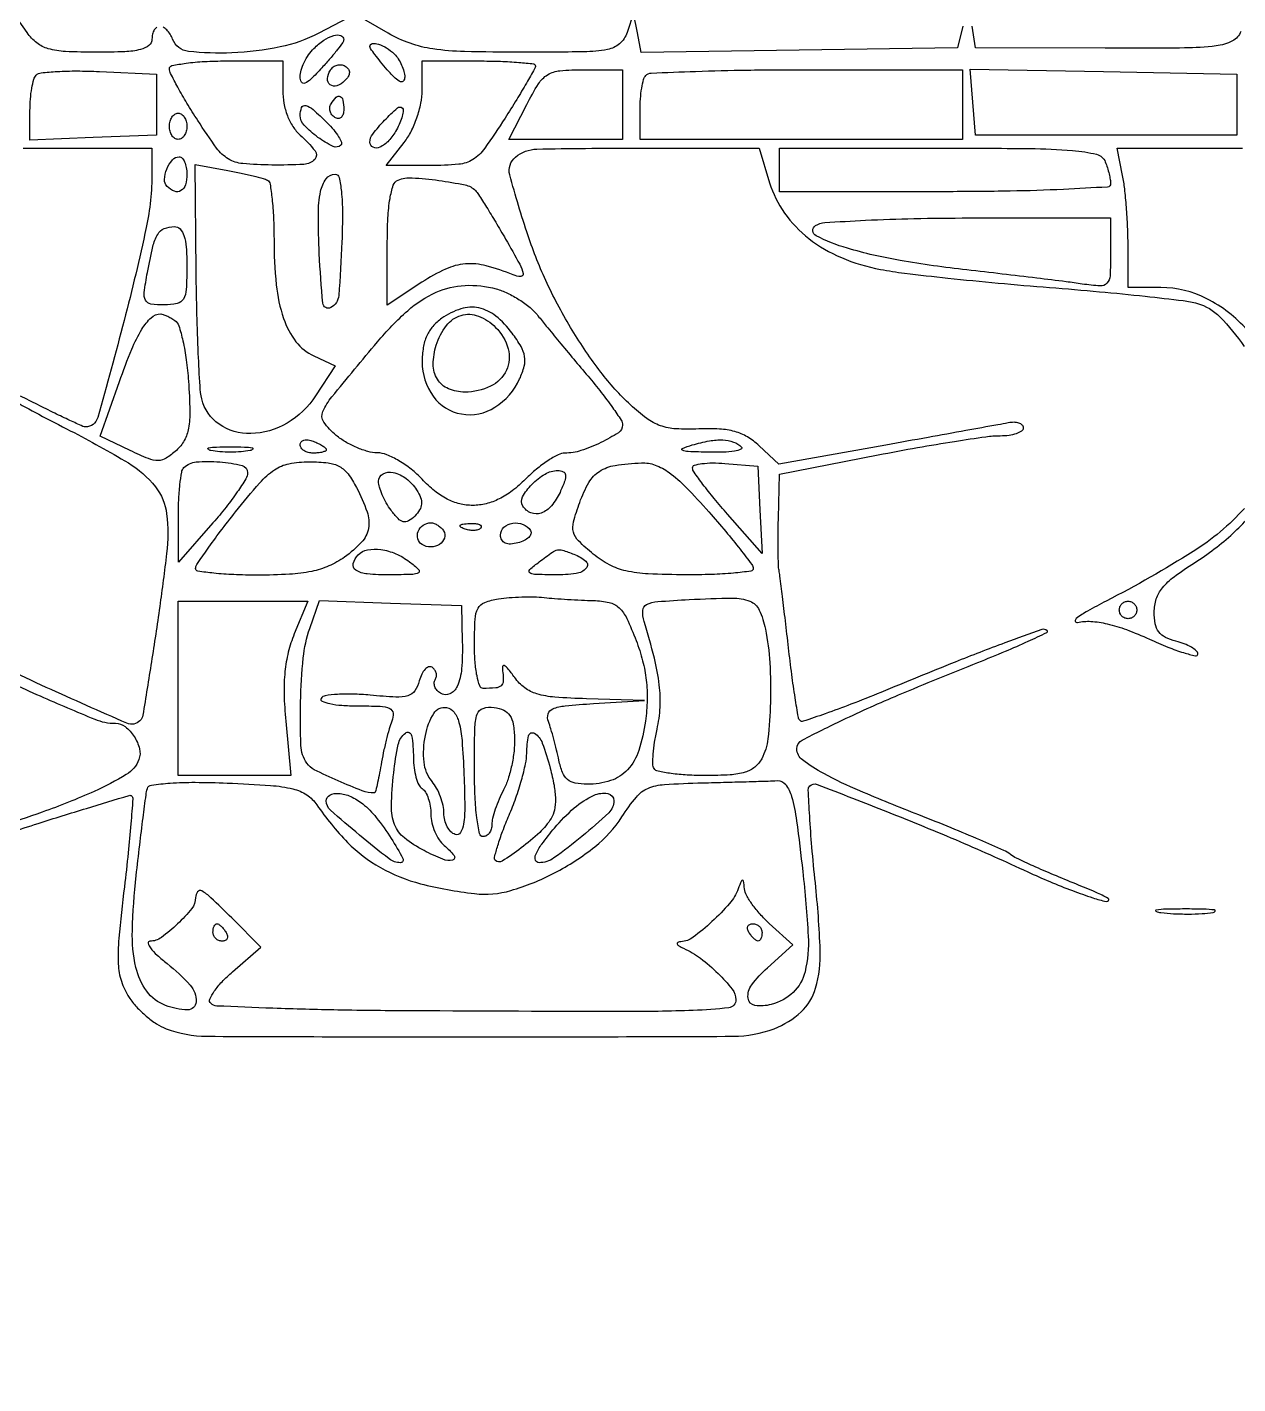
# Model space of a CAD drawing. Extents: x 24 to 1546, y 0 to 2379.
# Drawn here: x 377.7 to 516.6, y 1250.2 to 1405.9 of the extents above; entities that cross this region are included whole.
import ezdxf

# ---------------------------------------------------------------- set-up
doc = ezdxf.new("R2010")
doc.units = 0
doc.header["$MEASUREMENT"] = 0
doc.layers.get('0').update_dxf_attribs({"linetype": 'CONTINUOUS'})

msp = doc.modelspace()

# ---------------------------------------------------------------- linework, layer by layer
for points in [[(339.46395, 1554.999339, -0.000003), (282.698834, 1555.153426, -0.227171)], [(514.769083, 1516.135333, 0.000015), (559.321584, 1516.282001, 0.198049)], [(559.738404, 1516.700818, 0.000016), (515.705282, 1516.855093, 0.000528)], [(245.036602, 1495.453169, 0.000005), (244.992793, 1481.241243, 0.002008)], [(520.531017, 1441.026718, -0.000842), (505.170959, 1440.761508, -0.003207), (484.11165, 1440.568482, -0.000784), (449.410238, 1440.527381, 0.000756), (421.943336, 1440.496354, 0.001252), (398.760932, 1440.377073, 0.000074), (377.907476, 1440.214469, 0.257814), (377.485937, 1439.977245, 0.58375), (377.616848, 1439.739424, 0.000085), (397.263348, 1439.529964, 0.001336), (419.19302, 1439.358485, 0.000795), (445.314506, 1439.265567, -0.000074), (500.206797, 1439.149419, -0.003308), (511.641631, 1439.047881, -0.009106), (517.215684, 1438.859928, -0.570059)], [(302.225653, 1186.047247, -0.000033), (424.8983, 1186.005815, -0.00004), (547.358432, 1185.946715, -0.198766)], [(562.25368, 1296, 0.000011), (562.194109, 1271.777433, 0.000011), (562.135194, 1247.372216, 0.000011), (562.084427, 1225.948068, 0.000042)], [(392.552359, 1405.884842, 0.095748), (392.262322, 1405.559375, 0.076852), (392.066322, 1405.073715, 0.057609), (392, 1404.5, -0.229643), (391.646944, 1403.771831, -0.10966), (390.686995, 1403.308796, -0.048096), (388.87596, 1403.063054, -0.009688), (385.621972, 1403, -0.011433), (382.060251, 1403.08145, -0.057603), (380.098179, 1403.399714, -0.098349), (378.788588, 1404.068163, -0.073554), (377.674424, 1405.25), (376.104904, 1407.5)], [(485.053081, 1406), (484.411481, 1403.5), (466.278211, 1403.227722), (448.144941, 1402.955443), (447.69942, 1405.227722), (447.253899, 1407.5), (446.510318, 1405.25, -0.136409), (445.660195, 1403.981213, -0.132426), (444.267783, 1403.315446, -0.042333), (441.555573, 1403.048601, -0.003364), (434.331487, 1403, -0.006004), (427.86266, 1403.077676, -0.029593), (424.229252, 1403.380612, -0.049685), (421.620566, 1404.023537, -0.045356), (419.104289, 1405.182368), (415.312341, 1407.364736), (411.125377, 1405.182368, -0.068989), (406.711287, 1403.607386, -0.041094), (401.164386, 1402.922642, -0.038154), (396.171999, 1403.100393, -0.280133), (394.361626, 1404.5, 0.048303), (394.075237, 1405.073796, 0.053891), (393.692784, 1405.559375, 0.061199), (393.276919, 1405.891374, 0.13875)], [(516.948622, 1405.390148, -0.189605), (515.970459, 1404.29509, -0.086214), (514.102416, 1403.727542, -0.028751), (510.466623, 1403.489168, -0.002603), (501.361346, 1403.463887), (486.5, 1403.5), (486.097341, 1406)], [(372.429527, 1312.396226, -0.00218), (378.944056, 1314.51124, -0.003571), (384.482518, 1316.239214, -0.000575), (389.380476, 1317.722909, -0.276323), (389.687608, 1317.645725, -0.218732), (389.800684, 1317.340432, -0.001469), (389.572605, 1314.455753, -0.005374), (389.263936, 1311.131437, -0.003365), (388.834735, 1307.247619, 0.005151), (388.201906, 1301.327491, 0.034764), (388.123232, 1298.38007, 0.06911), (388.486008, 1296.395641, 0.065399), (389.378952, 1294.544398, 0.042186), (390.223464, 1293.466, 0.029882), (391.335825, 1292.403732, 0.030322), (392.529838, 1291.511024, 0.054567), (393.617399, 1290.955365, 0.089924), (398.296572, 1290.084767, 0.001147), (428.5, 1290.015478, 0.001147), (458.703428, 1290.084767, 0.089924), (463.382601, 1290.955365, 0.096131), (466.477334, 1292.874094, 0.137873), (468.154899, 1295.609594, 0.078914), (468.67506, 1299.975173, 0.016546), (468.119733, 1307.674936, -0.004652), (467.724008, 1311.793814, -0.007297), (467.468506, 1315.342014, -0.002701), (467.310957, 1318.375457, -0.211023), (467.480845, 1318.814179, -0.296991), (468.317983, 1318.990868, -0.001595), (476.404281, 1315.830594, -0.006951), (484.697863, 1312.424804, -0.008032), (492.5, 1308.944126, 0.009732), (495.017194, 1307.831406, 0.009247), (497.61875, 1306.797547, 0.009234), (499.951961, 1305.968788, 0.032001), (501.5, 1305.558878, 0.304919), (501.76779, 1305.67117, 0.432265), (501.712674, 1305.902189, 0.028079), (500.333638, 1306.593064, 0.007052), (498.011229, 1307.559093, -0.004859), (495.452315, 1308.610361, -0.006326), (493.131486, 1309.625074, -0.004819), (491.211039, 1310.516232, -0.056431), (490.511229, 1310.951909, 0.062855), (489.756166, 1311.408677, 0.002912), (487.006424, 1312.612553, 0.004791), (483.712932, 1313.994425, 0.003417), (480, 1315.481095, -0.006333), (473.207969, 1318.246716, -0.024279), (469.094224, 1320.223235, -0.036223), (466.637091, 1321.794234, -0.236656), (466, 1323.064877, -0.280252), (466.611697, 1324.070497, -0.008169), (471.259103, 1326.381682, -0.011992), (477.674797, 1329.255758, -0.004522), (486.778616, 1332.978169, 0.004697), (489.929059, 1334.267624, 0.008084), (492.524508, 1335.408214, 0.002844), (494.677627, 1336.411116, 0.518896), (494.71381, 1336.619523, 0.289585), (494.093174, 1336.759384, 0.003203), (489.857062, 1335.220248, 0.006867), (484.154521, 1333.017316, 0.002127), (475.635385, 1329.548951, -0.005269), (472.207277, 1328.178328, -0.008467), (469.253327, 1327.090405, -0.003072), (466.721357, 1326.223704, -0.284594), (466.357413, 1326.309253, -0.155778), (466.168276, 1326.675833, -0.002663), (465.799501, 1328.933267, -0.006509), (465.415521, 1331.589055, -0.004252), (465.038595, 1334.661605, 0.000885), (464.678261, 1337.772074, 0.001242), (464.344772, 1340.547495, 0.000729), (464.054352, 1342.886613, 0.01685), (463.948146, 1343.5503, -0.04158), (463.88098, 1344.162555, -0.003762), (463.852284, 1345.70271, -0.004862), (463.849743, 1347.542957, -0.003782), (463.881579, 1349.544033), (464, 1354.588065), (475.319032, 1356.794033, -0.004073), (479.849435, 1357.638717, -0.004975), (484.100633, 1358.351997, -0.004193), (487.682654, 1358.885667, -0.034892), (489.319032, 1359, 0.032087), (490.346042, 1359.065975, 0.049468), (491.212466, 1359.266249, 0.063676), (491.811948, 1359.5582, 0.252792), (492, 1359.90638, 0.207374), (491.862131, 1360.224502, 0.110597), (491.485937, 1360.446235, 0.077909), (490.920049, 1360.535698, 0.048523), (490.25, 1360.471392, -0.003161), (489.065049, 1360.248013, -0.00018), (485.404238, 1359.583196, -0.000275), (481.045921, 1358.795806, -0.000202), (476.211236, 1357.927115), (463.922472, 1355.724206), (461.660579, 1357.849144, 0.053669), (460.317617, 1358.863627, 0.067412), (458.885507, 1359.477736, 0.055107), (457.12347, 1359.762767, 0.023446), (454.729688, 1359.770877, -0.025126), (452.12125, 1359.788477, -0.07069), (450.336477, 1360.146803, -0.074127), (448.77042, 1360.976622, -0.02965), (446.90097, 1362.533836, -0.041034), (443.502346, 1366.293822, -0.027198), (440.222512, 1371.102828, -0.026281), (437.345744, 1376.475187, -0.029081), (435.155464, 1381.944172, -0.015226), (433.055542, 1388.921641, -0.293729), (433.713274, 1390.978474, -0.169071), (436.16861, 1391.888492, -0.00499), (447.341712, 1392), (461.683425, 1392), (462.87398, 1388.026279, 0.082008), (464.573497, 1384.550238, 0.072269), (467.364126, 1381.629871, 0.0664), (471.104687, 1379.432092, 0.052973), (475.588064, 1378.080692, 0.016769), (478.363421, 1377.651636, 0.003396), (483.316494, 1377.089278, 0.003579), (489.088475, 1376.515379, 0.003344), (495, 1376.010163, -0.003165), (500.732892, 1375.522288, -0.004148), (505.963048, 1375.000046, -0.003066), (510.334872, 1374.499713, -0.038766), (511.959314, 1374.174524, -0.130956), (514.536064, 1372.645671, -0.044536), (517.316521, 1369.248201, -0.044192)], [(377.221511, 1392), (392, 1392), (392, 1389.179454, -0.052666), (391.334427, 1382.878111, -0.011418), (388.800768, 1372.215912, -0.004568), (385.773109, 1361.071608, -0.335942), (384.358177, 1360, -0.10779), (384.058302, 1360.065407, -0.001962), (382.570064, 1360.754125, -0.004765), (380.839581, 1361.583396, -0.003153), (378.867322, 1362.567233, 0.007844), (376.899752, 1363.525787, 0.012497)], [(517.686053, 1371.123557, 0.094146), (513.037279, 1374.720433, 0.117795), (507.75, 1375.993411), (504, 1376), (504, 1380.875, 0.010904), (503.954301, 1382.970334, 0.008589), (503.816406, 1385.235938, 0.008699), (503.615411, 1387.337194, 0.021162), (503.375, 1388.875), (502.75, 1392), (517.125, 1391.998009)], [(669.79548, 1002.302636, -0.00002), (669.596685, 899.530331, -0.000025), (669.388942, 796.915146, -0.198373)], [(375.997844, 1363.1024, 0.007106), (378.996523, 1361.454808, 0.004173), (382.627604, 1359.5651, -0.017182), (389.288046, 1355.875565, -0.091424), (392.396914, 1353.134711, -0.138), (393.678734, 1350.030652, -0.05895), (393.676871, 1345.5, -0.005233), (392.885462, 1339.381955, -0.004651), (391.936656, 1333.035861, -0.001118), (390.952078, 1326.932842, -0.157077), (390.621551, 1326.288218, -0.30825), (389.120149, 1326.003543, -0.003958), (379.869717, 1330.11845, -0.01145), (370.553362, 1334.611447, -0.0174)], [(517.345029, 1350.650869, -0.069208), (511.488914, 1345.721179, -0.021612), (501.491561, 1340.019586, 0.008953), (499.349251, 1338.868658, 0.032504), (498.053287, 1338.027191, 0.313925), (497.948247, 1337.711877, 0.397151), (498.200478, 1337.564801, -0.073626), (499.734707, 1337.689666, -0.040555), (501.600964, 1337.413629, -0.032587), (503.821393, 1336.743616, -0.017782), (506.450478, 1335.651303, 0.011722), (508.579397, 1334.73639, 0.02112), (510.369828, 1334.102619, 0.018711), (511.738118, 1333.737802, 0.481188), (512, 1333.946916, 0.215886), (511.835132, 1334.310961, 0.047692), (511.265625, 1334.721847, 0.041407), (510.457354, 1335.109217, 0.02957), (509.5, 1335.410644, -0.054186), (508.29089, 1335.857728, -0.117738), (507.53643, 1336.489131, -0.112984), (507.130335, 1337.411962, -0.047584), (507.001788, 1338.769052, -0.080042), (507.244103, 1340.266781, -0.091494), (507.942317, 1341.536924, -0.062016), (509.282596, 1342.815447, -0.018623), (511.612999, 1344.412182, 0.04421), (516.035557, 1347.787009, 0.060091), (519.307141, 1351.588895, 0.067338)], [(563.861081, 1110.208457, 0.000049), (563.904725, 1155.266051, 0.000038), (563.943759, 1204.444984, 0.000038), (563.973218, 1250.41962, 0.000092)], [(372.589346, 1332.208777, 0.01059), (379.162844, 1329.134683, 0.006832), (385.427397, 1326.466919, 0.09754), (387.798111, 1326, -0.167126), (388.923128, 1325.613156, -0.083594), (389.951766, 1324.490255, -0.082496), (390.567068, 1323.075322, -0.154201), (390.492389, 1321.840762, -0.166108), (389.055157, 1320.119166, -0.031242), (385.371265, 1318.184855, -0.020767), (379.403197, 1315.804501, -0.005237), (369.5, 1312.439925, -0.016984)]]:
    msp.add_lwpolyline(points, format="xyb")
for points in [[(414, 1404.456356, -0.156258), (413.894774, 1404.127872, -0.0093), (413.265625, 1403.280417, -0.013264), (412.457745, 1402.288999, -0.00935), (411.5, 1401.216574, -0.011679), (410.220657, 1399.899918, -0.096892), (409.528633, 1399.443322, -0.382545), (409.156454, 1399.575263, -0.125496), (409, 1400.18879, -0.074517), (409.112786, 1400.941365, -0.038542), (409.461607, 1401.828671, -0.037246), (409.97001, 1402.704255, -0.046252), (410.571429, 1403.428571, -0.047048), (411.721441, 1404.380374, -0.076675), (412.862852, 1404.923731, -0.149217), (413.658734, 1404.919749, -0.328491)], [(419.8, 1402.8, -0.051913), (420.259357, 1402.233885, -0.038307), (420.6475, 1401.525678, -0.039062), (420.913015, 1400.790764, -0.067253), (421, 1400.14699, -0.167746), (420.846852, 1399.703347, -0.339496), (420.509121, 1399.616595, -0.095997), (419.911957, 1400.02038, -0.017598), (419, 1401, -0.00694), (418.233671, 1401.908765, -0.010181), (417.5875, 1402.730555, -0.005935), (417.070613, 1403.433411, -0.156824), (417, 1403.65301, -0.366205), (417.280692, 1403.984858, -0.116107), (417.979318, 1403.93971, -0.068301), (418.923777, 1403.504153, -0.054279)], [(407, 1398.654988, 0.044496), (407.134771, 1397.14357, 0.048094), (407.53475, 1395.720406, 0.050972), (408.169272, 1394.477277, 0.06545), (409, 1393.5, -0.039673), (410.707062, 1391.689238, -0.374514), (410.667589, 1390.704546, -0.193136), (409.426034, 1390.131428, -0.0155), (405.75, 1390.05827, -0.019231), (402.410703, 1390.22389, -0.113871), (400.758331, 1390.761911, -0.10117), (399.417411, 1391.994179, -0.013634), (397.25, 1395.171284, -0.007409), (396.005015, 1397.172185, -0.010314), (394.954687, 1399.00175, -0.007076), (394.134944, 1400.552142, -0.118606), (394, 1401.113014, -0.356344), (394.285816, 1401.463129, -0.01648), (395.909375, 1401.739448, -0.021094), (398.008001, 1401.936117, -0.012815), (400.5, 1402), (407, 1402)], [(414.103799, 1399.703799, -0.113251), (413.214666, 1399.146534, -0.251496), (412.448742, 1399.268926, -0.258096), (412.141241, 1399.967994, -0.116221), (412.468963, 1400.949781, -0.09291), (412.801911, 1401.315254, -0.096292), (413.240657, 1401.529717, -0.099247), (413.716563, 1401.560607, -0.105525), (414.156231, 1401.403444, -0.094625), (414.531428, 1401.059296, -0.169261), (414.655459, 1400.664644, -0.136091), (414.515485, 1400.214314, -0.053431)], [(436, 1401.451963, -0.129419), (435.901667, 1401.078426, -0.002929), (434.975524, 1399.463398, -0.006386), (433.848906, 1397.58093, -0.004256), (432.512421, 1395.451963, -0.011486), (430.176917, 1391.979365, -0.097635), (428.822818, 1390.689505, -0.120891), (427.192616, 1390.13869, -0.021309), (423.939841, 1390), (418.85484, 1390), (420.92742, 1392.634859, 0.049983), (421.732625, 1393.900446, 0.033551), (422.400279, 1395.481032, 0.033535), (422.850944, 1397.138031, 0.049668), (423, 1398.634859), (423, 1402), (429.5, 1402, -0.007907), (431.992265, 1401.960584, -0.013122), (434.090625, 1401.839014, -0.006727), (435.803722, 1401.671339, -0.382058)], [(392.5, 1397), (392.5, 1393.5), (385.25, 1393.20619), (378, 1392.912381), (378, 1396.289524, -0.019283), (378.051885, 1397.634378, -0.023607), (378.207864, 1398.882495, -0.023056), (378.432687, 1399.899152, -0.131159), (378.707624, 1400.37429, -0.172845), (379.270117, 1400.641228, -0.010844), (381.129206, 1400.788581, -0.014971), (383.39976, 1400.850967, -0.010494), (385.957624, 1400.790957), (392.5, 1400.5)], [(446, 1397), (446, 1393), (439.479676, 1393), (432.959352, 1393), (435, 1397, -0.022079), (436.342251, 1399.366775, -0.115634), (437.398645, 1400.412886, -0.115873), (438.808814, 1400.87949, -0.022211), (441.520324, 1401), (446, 1401)], [(485, 1397), (485, 1393), (466.5, 1393), (448, 1393), (448, 1396.333333, -0.018427), (448.048852, 1397.658442, -0.022866), (448.195833, 1398.883333, -0.022027), (448.407375, 1399.879756, -0.13383), (448.666667, 1400.333333, -0.187801), (449.280493, 1400.603134, -0.001706), (454.376042, 1400.804167, -0.00551), (460.28273, 1400.951873, -0.003496), (467.166667, 1401), (485, 1401)], [(412.083333, 1394.916667, -0.021998), (412.846651, 1394.083057, -0.03531), (413.411938, 1393.302563, -0.039706), (413.742611, 1392.662513, -0.304657), (413.680712, 1392.347379, -0.319579), (412.77733, 1392.195322, -0.043872), (411.04307, 1393.233881, -0.044044), (409.455046, 1394.613507, -0.194259), (409, 1395.740547, -0.09436), (409.174228, 1396.655536, -0.380855), (409.640366, 1396.890376, -0.11838), (410.485043, 1396.432466, -0.013243)], [(414, 1396.440983, -0.067432), (413.925389, 1395.890269, -0.140899), (413.701458, 1395.524436, -0.190788), (413.36964, 1395.397824, -0.136093), (412.983688, 1395.510081, -0.090427), (412.639411, 1395.820631, -0.095498), (412.434921, 1396.22714, -0.099685), (412.401101, 1396.665803, -0.108373), (412.542705, 1397.069098, -0.050477), (413.13314, 1397.838655, -0.315493), (413.592818, 1397.933879, -0.25701), (413.914842, 1397.519563, -0.039415)], [(420.045837, 1394.085646, -0.062737), (419.172241, 1392.853406, -0.098831), (418.12926, 1392.09014, -0.223024), (417.365504, 1392.093293, -0.289667), (417, 1392.671259, -0.167939), (417.327191, 1393.61792, -0.02413), (418.687899, 1395.188904, -0.020651), (420.159904, 1396.60901, -0.396967), (420.741556, 1396.591777, -0.234139), (420.838516, 1396.304403, -0.034064), (420.710638, 1395.682151, -0.032619), (420.442781, 1394.915193, -0.022549)], [(396, 1394.5, -0.064853), (395.925306, 1393.926543, -0.082425), (395.70625, 1393.440625, -0.098894), (395.381354, 1393.115568, -0.148195), (395, 1393, -0.148195), (394.618646, 1393.115568, -0.098894), (394.29375, 1393.440625, -0.082425), (394.074694, 1393.926543, -0.064853), (394, 1394.5, -0.064853), (394.074694, 1395.073457, -0.082425), (394.29375, 1395.559375, -0.098894), (394.618646, 1395.884432, -0.148195), (395, 1396, -0.148195), (395.381354, 1395.884432, -0.098894), (395.70625, 1395.559375, -0.082425), (395.925306, 1395.073457, -0.064853)], [(501.393011, 1390.418213, -0.016969), (501.625376, 1389.745256, -0.015089), (501.821697, 1389.03135, -0.015326), (501.959197, 1388.378353, -0.04425), (502, 1387.918213, -0.397125), (501.636761, 1387.533003, -0.002601), (496.576906, 1387.262082, -0.007834), (490.492054, 1387.063512, -0.004239), (483, 1387), (464, 1387), (464, 1389.5), (464, 1392), (482.393011, 1392, -0.002472), (492.723448, 1391.948927, -0.018295), (497.640441, 1391.72025, -0.036273), (500.393178, 1391.288503, -0.24904)], [(396, 1389, -0.069473), (395.83178, 1387.79516, -0.186855), (395.319195, 1387.116527, -0.235241), (394.579208, 1387.047981, -0.104297), (393.735568, 1387.597766, -0.214275), (393.430132, 1388.401339, -0.081237), (393.699345, 1389.599301, -0.081579), (394.334562, 1390.6448, -0.218907), (395.106989, 1391, -0.208972), (395.448422, 1390.850784, -0.081888), (395.737678, 1390.4125, -0.06238), (395.934472, 1389.765672, -0.042713)], [(405.25, 1388.309644, -0.227501), (405.546853, 1387.880506, -0.011655), (405.779688, 1386.159392, -0.016657), (405.945618, 1384.032142, -0.011134), (406, 1381.590206, 0.024638), (406.259975, 1376.317432, 0.057338), (407.095288, 1372.456772, 0.081244), (408.520038, 1369.784109, 0.123466), (410.567676, 1368.151119), (413.035801, 1367.026566), (410.775992, 1363.579191, -0.113966), (407.504619, 1360.447409, -0.12805), (403.328677, 1359.23784, -0.157786), (399.701333, 1360.303589, -0.189891), (397.717644, 1363.223622, -0.040686), (397.50974, 1364.698043, -0.00362), (397.31655, 1368.444762, -0.004705), (397.160317, 1372.92387, -0.003652), (397.071775, 1377.801099), (396.938319, 1390.102198), (400.719159, 1389.41976, -0.006874), (402.221804, 1389.127148, -0.008552), (403.609691, 1388.812158, -0.007166), (404.76222, 1388.512201, -0.062407)], [(413.792064, 1381.25, -0.01041), (413.4305, 1375.075041, -0.257992), (412.521351, 1373.700249, -0.531673), (411.61212, 1374.191994, -0.012646), (411.198527, 1379.894673, -0.011397), (411.089387, 1384.382027, -0.049535), (411.34799, 1387.026909, -0.107416), (411.976166, 1388.470382, -0.241095), (413.010679, 1389, -0.351351), (413.47346, 1388.629005, -0.029709), (413.734044, 1387.01309, -0.025074), (413.855039, 1384.611894, -0.009469)], [(429.117053, 1387.128709, -0.051826), (429.480516, 1386.672271, -0.003354), (430.386048, 1385.235006, -0.004862), (431.439113, 1383.501046, -0.003603), (432.570535, 1381.564928, -0.004819), (434.19004, 1378.683227, -0.07296), (434.589715, 1377.610698, -0.476438), (434.317121, 1377.272359, -0.099836), (433.453481, 1377.443524, 0.034189), (430.349767, 1378.493866, 0.084642), (427.965835, 1378.706797, 0.087737), (425.698145, 1378.116093, 0.038708), (422.980879, 1376.606044), (419, 1373.971623), (419, 1380.902478, -0.011851), (419.073134, 1383.987638, -0.029811), (419.3132, 1386.22255, -0.038854), (419.692221, 1387.743153, -0.220177), (420.25, 1388.335459, -0.110777), (421.837836, 1388.593851, -0.018984), (424.898729, 1388.295085, -0.017137), (427.929701, 1387.776252, -0.148822)], [(396, 1378.5, -0.012529), (395.931953, 1375.784929, -0.119485), (395.604928, 1374.680821, -0.212058), (394.881638, 1374.156694, -0.052335), (393.388709, 1374, -0.036169), (391.856592, 1374.110974, -0.243245), (391.256464, 1374.541073, -0.152674), (391.105866, 1375.425097, -0.012794), (391.479494, 1377.742384, -0.011), (392.104211, 1380.710558, -0.075245), (392.656443, 1382.094572, -0.159235), (393.408768, 1382.761258, -0.102684), (394.559017, 1383, -0.202485), (395.218149, 1382.72166, -0.115956), (395.669945, 1381.969283, -0.060399), (395.927008, 1380.627218, -0.017152)], [(502, 1379.954687, -0.012437), (501.935141, 1377.347554, -0.174647), (501.579781, 1376.496511, -0.226747), (500.806132, 1376.184373, -0.022222), (498.75, 1376.405021, 0.006361), (496.897933, 1376.663409, 0.001208), (493.517187, 1377.083002, 0.001289), (489.566832, 1377.553273, 0.001184), (485.5, 1378.017027, -0.014962), (477.841165, 1379.104894, -0.028585), (471.790121, 1380.510049, -0.046602), (468.196245, 1381.939091, -0.580965), (468.141718, 1383.108748, -0.125657), (469.199687, 1383.453214, -0.003765), (473.874442, 1383.721064, -0.007264), (479.424841, 1383.916395, -0.004927), (485.75, 1383.984687), (502, 1384)], [(436.290219, 1372.763788, 0.004281), (437.238731, 1371.585244, 0.00125), (438.717747, 1369.788595, 0.001256), (440.392902, 1367.774348, 0.001346), (442.040219, 1365.814409, -0.00884), (443.557176, 1363.953644, -0.01248), (444.836814, 1362.239692, -0.008679), (445.834286, 1360.778578, -0.146446), (446, 1360.224924, -0.254705), (445.520772, 1359.345202, -0.030037), (443.510096, 1358.212226, -0.035109), (441.223358, 1357.291206, -0.078334), (439.376024, 1357, 0.119428), (438.594647, 1356.810662, 0.02738), (437.414303, 1356.11875, 0.026796), (436.106962, 1355.148356, 0.023326), (434.846154, 1354, -0.033103), (433.341165, 1352.682109, -0.047746), (431.840713, 1351.746382, -0.053546), (430.337447, 1351.188764, -0.062133), (428.824287, 1351, -0.06077), (427.307067, 1351.185087, -0.058281), (425.855821, 1351.730036, -0.051976), (424.433249, 1352.661045, -0.034033), (423, 1354, 0.036906), (421.75427, 1355.150454, 0.034939), (420.330834, 1356.128523, 0.036924), (418.946785, 1356.81143, 0.092862), (417.84879, 1357.033269, -0.064295), (416.778629, 1357.186891, -0.032782), (415.494428, 1357.636152, -0.031926), (414.211131, 1358.281418, -0.041228), (413.132242, 1359.038916, -0.065005), (411.726313, 1360.558956, -0.263894), (411.604421, 1361.76691, -0.068135), (412.649191, 1363.465187, -0.002135), (417.858896, 1369.753705, -0.036954), (421.340022, 1373.343772, -0.076818), (424.607789, 1375.45491, -0.093351), (427.918421, 1376.244384, -0.079012), (431.5, 1375.849661, -0.045696), (432.779585, 1375.369785, -0.030551), (434.144627, 1374.604075, -0.030771), (435.387135, 1373.69087, -0.051634)], [(425.25, 1372.472975, 0.060895), (424.22805, 1371.547772, 0.07289), (423.530417, 1370.454276, 0.066055), (423.131246, 1369.118768, 0.039651), (423, 1367.466349, 0.156798), (424.269211, 1363.518577, 0.196452), (427.498757, 1361.490635, 0.186865), (431.356414, 1362.259478, 0.145278), (434.188408, 1365.514165, 0.042531), (434.706633, 1366.967527, 0.105479), (434.75982, 1368.090547, 0.092016), (434.348534, 1369.230093, 0.027419), (433.323353, 1370.778893, 0.062498), (431.454493, 1372.728066, 0.119251), (429.506298, 1373.655292, 0.128026), (427.446716, 1373.556703, 0.078062)], [(394.621028, 1372.234687, -0.175349), (395.082955, 1371.618766, -0.019082), (395.543091, 1369.876152, -0.02154), (395.934035, 1367.68958, -0.015781), (396.185755, 1365.237318, -0.01162), (396.346249, 1361.860398, -0.049601), (396.195469, 1359.850217, -0.082962), (395.706196, 1358.465008, -0.082727), (394.792855, 1357.312536, -0.041753), (393.622644, 1356.41904, -0.142277), (392.7121, 1356.15129, -0.098084), (391.608012, 1356.366153, -0.014307), (389.507785, 1357.294897), (386.059314, 1358.939358), (388.272887, 1365.219679, -0.011967), (389.674801, 1368.912786, -0.040269), (390.838141, 1371.218791, -0.067669), (391.912394, 1372.539499, -0.190456), (393, 1372.969374, -0.086516), (393.263763, 1372.923391, -0.020085), (393.682427, 1372.75356, -0.020141), (394.155163, 1372.515915, -0.018517)], [(431.428571, 1371.428571, -0.127323), (432.867587, 1368.984431, -0.18236), (432.663864, 1366.503287, -0.171562), (430.840185, 1364.668995, -0.112593), (427.906989, 1364, -0.100922), (426.007094, 1364.38743, -0.156217), (424.750064, 1365.472825, -0.139398), (424.271266, 1367.192134, -0.074328), (424.612106, 1369.390877, -0.088456), (425.7772, 1371.636328, -0.157594), (427.475145, 1372.805694, -0.167904), (429.455012, 1372.722047, -0.102979)], [(403.25, 1357.294267, -0.029693), (402.225293, 1357.159351, -0.017887), (401, 1357.115502, -0.017887), (399.774707, 1357.159351, -0.029693), (398.75, 1357.294267, -0.142433), (398.439977, 1357.453014, -0.611425), (398.482812, 1357.600334, -0.039503), (399.38851, 1357.701569, -0.008087), (401, 1357.727636, -0.008087), (402.61149, 1357.701569, -0.039503), (403.517188, 1357.600334, -0.611425), (403.560023, 1357.453014, -0.142433)], [(412, 1357.393011, -0.289661), (411.903916, 1357.241071, -0.046727), (411.559375, 1357.115447, -0.039339), (411.074824, 1357.028469, -0.024748), (410.5, 1357, -0.062722), (409.926468, 1357.07223, -0.08088), (409.440625, 1357.284531, -0.098158), (409.115494, 1357.599211, -0.152681), (409, 1357.968615, -0.184534), (409.122486, 1358.289193, -0.147206), (409.440625, 1358.483616, -0.100118), (409.925634, 1358.511135, -0.055937), (410.5, 1358.361626, -0.02136), (411.074558, 1358.112506, -0.030395), (411.559375, 1357.839659, -0.030693), (411.912889, 1357.579329, -0.222225)], [(459.637722, 1357.695611, -0.54234), (459.582879, 1357.436382, -0.052453), (458.831602, 1357.233617, -0.030873), (457.564401, 1357.110213, -0.01448), (455.916667, 1357.09968, -0.004024), (453.521923, 1357.173016, -0.093386), (452.859927, 1357.324457, -0.66801), (452.863949, 1357.545516, -0.022116), (454, 1357.935291, -0.026572), (455.9552, 1358.399596, -0.055685), (457.51233, 1358.506844, -0.074803), (458.726528, 1358.271043, -0.111523)], [(402.970158, 1354.75, -0.132088), (402.758516, 1354.031671, -0.01378), (401.791615, 1352.545312, -0.016336), (400.511229, 1350.814684, -0.012388), (399, 1349), (395.059683, 1344.5), (395.029842, 1349.583333, -0.012246), (395.067005, 1351.579014, -0.0168), (395.204599, 1353.369271, -0.013543), (395.40608, 1354.826544, -0.15649), (395.666667, 1355.333333, -0.178152), (397.083239, 1355.987798, -0.039994), (399.785803, 1355.988457, -0.039173), (402.329827, 1355.583101, -0.353273)], [(415.47432, 1353.04966, -0.034909), (416.675851, 1350.265857, -0.127869), (416.834384, 1348.367389, -0.145844), (416.044657, 1346.7762, -0.050463), (414.09563, 1345.068094, -0.051904), (412.298118, 1344.050663, -0.051899), (410.329547, 1343.425195, -0.03783), (407.788034, 1343.097291, -0.013172), (404.09563, 1343, -0.009918), (401.375596, 1343.053961, -0.016438), (399.086524, 1343.220313, -0.010361), (397.262333, 1343.451643, -0.374647), (397.007432, 1343.75, -0.147427), (397.159465, 1344.236901, -0.004631), (398.356171, 1345.96875, -0.008654), (399.835391, 1347.992308, -0.005849), (401.588449, 1350.25, -0.010898), (404.362455, 1353.585651, -0.064766), (406.054028, 1355.087093, -0.102028), (407.718294, 1355.777469, -0.047502), (410.055337, 1356, -0.028156), (412.196243, 1355.879346, -0.096794), (413.517366, 1355.462582, -0.10865), (414.500388, 1354.609031, -0.040541)], [(422.37034, 1352.777524, -0.048279), (422.815945, 1351.890458, -0.110183), (422.926942, 1351.153798, -0.119159), (422.712234, 1350.476846, -0.062029), (422.160203, 1349.777524, -0.061113), (421.432502, 1349.216717, -0.195738), (420.838457, 1349.128195, -0.145421), (420.234089, 1349.480261, -0.029679), (419.432679, 1350.44113, -0.030027), (418.884336, 1351.285831, -0.027187), (418.42085, 1352.218072, -0.028203), (418.09859, 1353.09917, -0.073694), (418, 1353.764454, -0.27632), (418.50932, 1354.615699, -0.180555), (419.675591, 1354.774301, -0.106973), (421.180952, 1354.074349, -0.090351)], [(438.818046, 1352.5, -0.068946), (437.844626, 1350.965166, -0.129023), (436.648471, 1350.126848, -0.184226), (435.4856, 1350.13813, -0.162189), (434.549826, 1350.91938, -0.270061), (434.522442, 1351.970869, -0.068592), (435.580825, 1353.396932, -0.064015), (437.109092, 1354.601497, -0.135735), (438.54999, 1355, -0.101519), (439.189786, 1354.868745, -0.271193), (439.456242, 1354.50821, -0.117533), (439.368632, 1353.823055, -0.01659)], [(455.903016, 1350.25, -0.005905), (457.846357, 1347.992247, -0.008809), (459.486936, 1345.96875, -0.00458), (460.819669, 1344.231883, -0.157913), (460.985855, 1343.75, -0.382797), (460.728622, 1343.452129, -0.008815), (458.719282, 1343.230877, -0.015094), (456.220531, 1343.076115, -0.009078), (453.25, 1343.035963, -0.010283), (448.936949, 1343.1447, -0.043643), (446.380652, 1343.486711, -0.066556), (444.490307, 1344.183494, -0.049922), (442.640133, 1345.411133, -0.022139), (440.949238, 1346.923908, -0.135543), (440.365735, 1347.926156, -0.13155), (440.370218, 1349.100491, -0.020393), (441.077559, 1351.33794, -0.043448), (442.139165, 1353.629589, -0.120567), (443.354755, 1354.906923, -0.104199), (445.135417, 1355.58233, -0.027863), (448.167161, 1355.883999, -0.101162), (449.734007, 1355.634079, -0.067516), (451.338401, 1354.768732, -0.042317), (453.254362, 1353.108371, -0.012415)], [(461.761268, 1350.5), (462.022536, 1345.5), (458.04111, 1350, -0.007967), (456.513599, 1351.782921, -0.011385), (455.220461, 1353.41617, -0.007465), (454.199165, 1354.811044, -0.146091), (454.029842, 1355.310365, -0.342753), (454.242823, 1355.606437, -0.038315), (455.110328, 1355.791516, -0.033868), (456.314481, 1355.870975, -0.020192), (457.75, 1355.810365), (461.5, 1355.5)], [(425.457295, 1348.069098, -0.221146), (425.555025, 1347.246757, -0.174599), (424.997313, 1346.53216, -0.137965), (423.986908, 1346.232649, -0.142848), (422.983688, 1346.510081, -0.189436), (422.496365, 1347.160814, -0.165456), (422.54728, 1348.014234, -0.147302), (423.126679, 1348.730681, -0.150691), (424, 1349, -0.08914), (424.379855, 1348.931737, -0.053258), (424.791891, 1348.726548, -0.051122), (425.171806, 1348.425183, -0.061191)], [(429.729167, 1348.395833, -0.126455), (429.402231, 1348.202593, -0.060344), (428.916927, 1348.123424, -0.05415), (428.359369, 1348.160852, -0.051402), (427.8125, 1348.316886, -0.054073), (427.395823, 1348.538436, -0.470617), (427.37858, 1348.720685, -0.168741), (427.670344, 1348.862007, -0.018894), (428.416667, 1348.921053, -0.028489), (429.112848, 1348.910055, -0.077125), (429.592839, 1348.799335, -0.208169), (429.77538, 1348.614691, -0.296942)], [(435.429736, 1348.11369, -0.21724), (435.477599, 1347.735052, -0.124503), (435.232402, 1347.334963, -0.082294), (434.710675, 1346.971073, -0.047293), (433.988753, 1346.70731, -0.04857), (433.131731, 1346.570135, -0.120805), (432.511075, 1346.682304, -0.169002), (432.137767, 1347.032932, -0.121055), (432, 1347.59362, -0.209732), (432.391151, 1348.485104, -0.149439), (433.387437, 1348.962895, -0.132449), (434.575808, 1348.828185, -0.161631)], [(421.55887, 1344.531803, -0.026668), (422.597894, 1343.655076, -0.486527), (422.564471, 1343.280657, -0.138153), (421.912048, 1343.077714, -0.004881), (419.25, 1343.031803, -0.023346), (416.69965, 1343.131828, -0.121861), (415.378813, 1343.5819, -0.325883), (415.088662, 1344.330418, -0.132044), (415.666667, 1345.333333, -0.152044), (416.73992, 1345.897031, -0.079429), (418.264216, 1345.932587, -0.068113), (419.966532, 1345.459223, -0.060154)], [(440.418213, 1345.393011, -0.084076), (441.788143, 1344.582662, -0.426242), (441.838174, 1343.789934, -0.176194), (440.66231, 1343.179, -0.034726), (438.25, 1343.031803, -0.005164), (435.877332, 1343.076435, -0.167332), (435.345591, 1343.277027, -0.460059), (435.339904, 1343.630228, -0.019243), (436.44113, 1344.531803, -0.006341), (437.943429, 1345.638417, -0.102594), (438.514671, 1345.891959, -0.132681), (439.091997, 1345.862739, -0.013005)], [(442.667292, 1340.082231, -0.049327), (444.465274, 1339.857162, -0.133343), (445.59159, 1339.258962, -0.095312), (446.476752, 1338.038275, -0.018136), (447.553199, 1335.499873, -0.02726), (448.303141, 1333.161138, -0.035003), (448.72042, 1330.941416, -0.035066), (448.823535, 1328.688434, -0.027516), (448.629542, 1326.249873, -0.045271), (447.856961, 1322.872524, -0.107995), (446.561888, 1320.664833, -0.128529), (444.626921, 1319.426049, -0.078613), (441.93387, 1319, -0.048519), (440.563068, 1319.133335, -0.128203), (439.681861, 1319.557855, -0.123814), (439.101945, 1320.36936, -0.043769), (438.695031, 1321.75, 0.009343), (438.43448, 1322.927208, 0.007379), (438.110127, 1324.19083, 0.00747), (437.77405, 1325.355365, 0.018332), (437.483186, 1326.197505, -0.168344), (437.451738, 1327.07904, -0.227358), (437.984812, 1327.657003, -0.070875), (439.408264, 1328.001047, -0.008364), (442.663155, 1328.25842), (448.5, 1328.621831), (441.871972, 1328.810916, -0.011487), (438.229467, 1328.998645, -0.053262), (436.159433, 1329.377228, -0.08944), (434.771516, 1330.074781, -0.075335), (433.617519, 1331.25, 0.010269), (432.811525, 1332.318107, 0.128909), (432.411512, 1332.62057, 0.517836), (432.211805, 1332.494076, 0.050162), (432.245547, 1331.815577, -0.045607), (432.304938, 1330.806301, -0.217984), (432.054302, 1330.302486, -0.151508), (431.436701, 1330.05639, -0.019617), (430, 1330, -0.320988), (429.610351, 1330.278879, -0.032116), (429.29375, 1331.449238, -0.030922), (429.072214, 1333.042502, -0.019086), (429, 1334.933578, -0.01201), (429.071932, 1337.927893, -0.107113), (429.410412, 1339.192892, -0.18641), (430.174627, 1339.873158, -0.052237), (431.75, 1340.282772, -0.018553), (432.984747, 1340.422765, -0.011872), (434.426562, 1340.49788, -0.01193), (435.844634, 1340.504189, -0.021746), (437, 1340.431424, 0.007539), (438.183011, 1340.32311, 0.003672), (439.696017, 1340.218726, 0.003641), (441.272209, 1340.133125, 0.005254)], [(408.329277, 1336.25, 0.038502), (407.636226, 1334.153215, 0.035995), (407.25342, 1331.927159, 0.030762), (407.159156, 1329.369354, 0.017051), (407.342678, 1326.25), (407.924749, 1320), (401.462375, 1320), (395, 1320), (395, 1330), (395, 1340), (402.448973, 1340), (409.897947, 1340)], [(427.60875, 1335.33047, -0.026547), (427.525757, 1332.257933, -0.08099), (427.027886, 1330.238442, -0.187905), (426.178589, 1329.370984, -0.249511), (425.095492, 1329.440983, -0.074805), (424.70454, 1329.772224, -0.088655), (424.455218, 1330.186545, -0.100677), (424.383797, 1330.617631, -0.129996), (424.5, 1331, 0.103868), (424.634177, 1331.371519, 0.098956), (424.61102, 1331.772517, 0.096736), (424.433973, 1332.141077, 0.09441), (424.130002, 1332.419654, 0.227256), (423.742408, 1332.46115, 0.120659), (423.329547, 1332.190405, 0.078809), (422.950718, 1331.628174, 0.044993), (422.672559, 1330.855867, -0.08688), (422.157138, 1329.729349, -0.173398), (421.372552, 1329.163297, -0.083599), (419.990425, 1329.003933, -0.010945), (417.028941, 1329.223197, 0.016488), (415.040967, 1329.348245, 0.02378), (413.279558, 1329.317057, 0.021112), (411.88076, 1329.166144, 0.220349), (411.411055, 1328.856083, 0.461799), (411.517407, 1328.525969, 0.047492), (412.408025, 1328.251474, 0.033705), (413.794689, 1328.060766, 0.017324), (415.547972, 1328, -0.010017), (418.177561, 1327.947313, -0.093962), (419.274989, 1327.693317, -0.274931), (419.65634, 1327.158438, -0.115348), (419.521912, 1326.25, 0.024611), (419.218481, 1325.356504, 0.008871), (418.872823, 1324.059375, 0.008774), (418.543769, 1322.622599, 0.010305), (418.284081, 1321.25, -0.006167), (418.059003, 1320.003965, -0.010085), (417.834028, 1318.954688, -0.004071), (417.620254, 1318.07932, -0.3434), (417.518381, 1318, -0.091605), (416.123715, 1318.25768, -0.012343), (413.356007, 1319.39564, -0.010473), (410.620559, 1320.669152, -0.130593), (409.765313, 1321.413801, -0.139583), (409.091356, 1323.465892, -0.015578), (409.04761, 1328.436952, -0.019661), (409.360445, 1333.503226, -0.058677), (410.111297, 1336.889421), (411.222593, 1340.077288), (419.361297, 1339.788644), (427.5, 1339.5)], [(462.387786, 1336.811072, -0.034332), (462.890294, 1332.929969, -0.02214), (462.962186, 1328.394468, -0.020341), (462.673249, 1324.219681, -0.095696), (461.964816, 1321.934259, -0.100612), (461.170281, 1320.975385, -0.096943), (460.054436, 1320.387327, -0.058154), (458.34291, 1320.083727, -0.014847), (455.523833, 1320, -0.01389), (453.416658, 1320.058549, -0.020003), (451.559806, 1320.236527, -0.016274), (450.074392, 1320.48861, -0.207027), (449.620393, 1320.8052, -0.138825), (449.472468, 1321.324138, -0.019067), (449.51372, 1322.459219, -0.020689), (449.67338, 1323.831464, -0.016157), (449.956065, 1325.3052, 0.042855), (450.303347, 1327.839804, 0.042597), (450.214591, 1330.401737, 0.032087), (449.643147, 1333.473585, 0.012012), (448.464732, 1337.697029, -0.086175), (448.309095, 1338.943757, -0.275036), (448.753601, 1339.615554, -0.092862), (450.026025, 1339.959872, -0.00684), (453.647221, 1340.197029, -0.009057), (458.61749, 1340.364121, -0.096567), (460.598563, 1340.009668, -0.194856), (461.677368, 1338.995608, -0.058577)], [(505, 1339, -0.099038), (504.923658, 1338.618362, -0.097945), (504.70625, 1338.29375, -0.097945), (504.381638, 1338.076342, -0.099038), (504, 1338, -0.099038), (503.618362, 1338.076342, -0.097945), (503.29375, 1338.29375, -0.097945), (503.076342, 1338.618362, -0.099038), (503, 1339, -0.099038), (503.076342, 1339.381638, -0.097945), (503.29375, 1339.70625, -0.097945), (503.618362, 1339.923658, -0.099038), (504, 1340, -0.099038), (504.381638, 1339.923658, -0.097945), (504.70625, 1339.70625, -0.097945), (504.923658, 1339.381638, -0.099038)], [(427.7958, 1320.140795, -0.007316), (427.89041, 1316.454061, -0.038751), (427.756412, 1314.440182, -0.10326), (427.397493, 1313.455985, -0.348267), (426.7958, 1313.239717, -0.121353), (426.300124, 1313.55515, -0.068565), (425.880641, 1314.135805, -0.061978), (425.596589, 1314.879365, -0.060351), (425.5, 1315.676686, 0.055621), (425.401123, 1316.562783, 0.033801), (425.099517, 1317.574106, 0.033557), (424.658796, 1318.549205, 0.049734), (424.136653, 1319.327407, -0.149543), (423.219635, 1321.536459, -0.072928), (423.370622, 1324.614498, -0.085451), (424.335444, 1327.138643, -0.315841), (425.807009, 1327.80174, -0.18686), (426.669256, 1327.263612, -0.097656), (427.226579, 1326.105994, -0.044939), (427.573732, 1324.010506, -0.008517)], [(433.6, 1324.237821, -0.036118), (433.540162, 1322.798866, -0.024066), (433.274063, 1321.169531, -0.024259), (432.860503, 1319.605612, -0.042914), (432.35, 1318.373514, 0.019343), (431.833257, 1317.275592, 0.018701), (431.396563, 1316.128714, 0.018995), (431.088878, 1315.091724, 0.062694), (431, 1314.385693, -0.070471), (430.924987, 1313.856115, -0.086136), (430.70625, 1313.407047, -0.100202), (430.381339, 1313.106814, -0.137407), (430, 1313, -0.355508), (429.589584, 1313.334028, -0.018291), (429.283027, 1315.142388, -0.021454), (429.068518, 1317.561338, -0.011387), (429, 1320.569551, -0.004764), (429.045817, 1325.378541, -0.070583), (429.313757, 1327.038986, -0.245034), (429.98266, 1327.713099, -0.112916), (431.25, 1327.819551, -0.070666), (432.37061, 1327.494672, -0.142673), (433.063721, 1326.90288, -0.107465), (433.447001, 1325.904491, -0.030458)], [(422, 1322.059017, 0.031397), (422.073612, 1320.887885, 0.037109), (422.29375, 1319.8004, 0.040338), (422.614422, 1318.934161, 0.146547), (423, 1318.5, -0.126268), (423.38426, 1318.100548, -0.046682), (423.70625, 1317.382443, -0.04255), (423.926099, 1316.496232, -0.039551), (424, 1315.563428, 0.057117), (424.11238, 1314.582871, 0.04351), (424.447724, 1313.554382, 0.044547), (424.94035, 1312.633434, 0.074601), (425.524166, 1311.979944, -0.050295), (426.663332, 1310.822795, -0.5455), (426.492544, 1310.310348, -0.161464), (425.375591, 1310.388478, -0.021816), (423.214112, 1311.389279, -0.04869), (420.958357, 1312.849678, -0.132523), (419.838522, 1314.368171, -0.100193), (419.46582, 1316.511088, -0.021184), (419.732126, 1320.315787, -0.024202), (420.259065, 1323.567854, -0.178466), (421.083361, 1324.876092, -0.565624), (421.787233, 1324.599696, -0.041799)], [(437.698614, 1320.834642, -0.020714), (438.131436, 1318.893761, -0.039698), (438.288474, 1317.306843, -0.050863), (438.183854, 1316.03938, -0.095125), (437.809505, 1315.084642, -0.063555), (436.488301, 1313.484782, -0.02697), (434.356436, 1311.690447, -0.018847), (432.181247, 1310.176556, -0.352537), (431.406476, 1310.260191, -0.264418), (431.305346, 1310.627896, -0.011333), (431.678786, 1311.970567, -0.01684), (432.231785, 1313.597682, -0.010917), (432.974868, 1315.44137, 0.01642), (433.750061, 1317.427484, 0.015743), (434.405118, 1319.488028, 0.015893), (434.867321, 1321.340344, 0.053238), (435, 1322.582905, -0.055381), (435.221383, 1324.57548, -0.521994), (435.890632, 1324.848485, -0.162766), (436.786366, 1323.725366, -0.02243)], [(410.922318, 1316.637755, 0.04423), (414.447765, 1312.326728, 0.071079), (418.206954, 1309.43927, 0.066162), (422.821016, 1307.591329, 0.033314), (429, 1306.452861, 0.100779), (433.173917, 1306.809674, 0.048378), (438.181773, 1308.826385, 0.047904), (442.824614, 1311.836833, 0.081979), (445.917542, 1315.25, -0.028161), (447.579211, 1317.534141, -0.121853), (448.911338, 1318.532288, -0.084624), (450.790539, 1318.975639, -0.009614), (455.167542, 1319.166667, 0.000542), (457.911781, 1319.236586, 0.000641), (460.507028, 1319.308854, 0.000558), (462.698023, 1319.375125, 0.004057), (463.75, 1319.416667, -0.247784), (464.713946, 1318.964976, -0.093594), (465.395734, 1317.58945, -0.035626), (465.964191, 1314.817909, -0.004969), (466.672429, 1309, -0.013801), (467.294747, 1301.573346, -0.072106), (466.935134, 1297.495659, -0.145607), (465.573969, 1295.124432, -0.126856), (463.065398, 1293.727353, -0.100748), (461.191602, 1293.624266, -0.341709), (460.396616, 1294.450048, -0.190471), (460.822824, 1295.998649, -0.049184), (462.609036, 1297.941981), (465.537315, 1300.558398), (462.833918, 1303.029199, -0.025027), (461.788588, 1304.08529, -0.027031), (460.882283, 1305.214827, -0.027922), (460.217777, 1306.26003, -0.104031), (459.986313, 1307, 0.006831), (459.88775, 1307.896471, 0.378582), (459.770614, 1308, 0.304783), (459.625442, 1307.902446, 0.005615), (459.268951, 1307, -0.086932), (458.268669, 1305.325252, -0.028284), (456.25872, 1303.245757, -0.025689), (454.089076, 1301.438659, -0.147184), (452.698478, 1300.929715, 0.079847), (452.343436, 1300.85109, 0.416118), (452.272302, 1300.685098, 0.165181), (452.470329, 1300.455262, 0.026774), (453.001336, 1300.179715, -0.054515), (454.94012, 1299.033171, -0.033587), (456.952164, 1297.303333, -0.030786), (458.57537, 1295.49671, -0.169192), (459, 1294.277759, -0.379425), (458.188234, 1293.362028, -0.021419), (454.093355, 1293.0445, -0.009225), (446.092955, 1292.915626, -0.000553), (422, 1292.998694, -0.003169), (413.319821, 1293.093242, -0.005019), (405.884225, 1293.296042, -0.001427), (399.44413, 1293.554804, -0.187659), (398.733531, 1293.86705, -0.311063), (398.64536, 1294.344463, -0.046373), (399.151737, 1295.242974, -0.038628), (400.0369, 1296.330659, -0.023592), (401.233531, 1297.475543), (404.5, 1300.318148), (401.15, 1303.659074, 0.00529), (398.765641, 1305.98718, 0.062404), (397.727303, 1306.757423, 0.367232), (397.232985, 1306.662203, 0.170785), (397, 1306, -0.169876), (396.561227, 1304.745814, -0.033913), (394.935957, 1302.968978, -0.034413), (393.076, 1301.423477, -0.15514), (391.75, 1300.988911, 0.481767), (391.568428, 1300.756888, 0.107145), (391.821875, 1300.228671, 0.042911), (392.586609, 1299.402193, 0.017741), (393.75, 1298.416433, -0.043341), (396.365176, 1295.960128, -0.195654), (397.057028, 1294.026831, -0.409291), (396.082347, 1293.116908, -0.085325), (393.544802, 1293.621181, -0.143186), (391.403836, 1295.251614, -0.103853), (390.151661, 1297.992418, -0.062982), (389.746141, 1302.213026, -0.020131), (390.18964, 1308.514273, -0.001723), (390.592028, 1312.029621, -0.002441), (390.976135, 1315.154682, -0.001385), (391.320513, 1317.789813, -0.034955), (391.466741, 1318.501664, -0.300361), (391.944143, 1318.915953, -0.015378), (394.083371, 1319.131473, -0.018676), (396.942692, 1319.223885, -0.009002), (400.607789, 1319.139419, -0.00698), (405.613704, 1318.863788, -0.042269), (408.179986, 1318.46686, -0.085659), (409.755966, 1317.784056, -0.098812)], [(416.190228, 1316.75, -0.057957), (417.742073, 1315.191868, -0.024609), (419.453254, 1312.786737, -0.019975), (420.799816, 1310.484469, -0.565969), (420.508914, 1310, -0.165926), (419.209965, 1310.443261, -0.009141), (415.808913, 1313.17108, -0.007939), (412.467397, 1316.044068, -0.21439), (412, 1317.084029, -0.278799), (412.405073, 1317.754022, -0.141627), (413.405317, 1317.958692, -0.086802), (414.804124, 1317.597466, -0.061514)], [(445, 1317.103592, -0.206795), (444.407338, 1315.731902, -0.016056), (441.340548, 1313.025779, -0.017915), (438.110622, 1310.544448, -0.156059), (436.408739, 1310, -0.327032), (435.998641, 1310.300353, -0.184009), (436.035841, 1310.947442, -0.055562), (436.734705, 1312.133726, -0.012398), (438.193535, 1313.981974, -0.041747), (440.45144, 1316.280763, -0.070346), (442.722496, 1317.737924, -0.151974), (444.296375, 1317.941071, -0.364326)], [(507.767909, 1304.275269, 0.018638), (509.218327, 1304.150328, 0.01259), (510.878422, 1304.111345, 0.012695), (512.487453, 1304.154945, 0.024559), (513.767909, 1304.285474, 0.212532), (514.000181, 1304.434198, 0.556092), (513.934948, 1304.575472, 0.025342), (512.655786, 1304.668409, 0.005888), (510.5, 1304.690131, 0.005499), (508.352754, 1304.662864, 0.031761), (507.222448, 1304.564056, 0.756877), (507.205163, 1304.425738, 0.069146)], [(400.5, 1302, -0.082592), (400.656512, 1301.6179, -0.161196), (400.6254, 1301.29375, -0.182303), (400.413961, 1301.078288, -0.108972), (400.059017, 1301, -0.093332), (399.654762, 1301.076123, -0.09642), (399.311086, 1301.29375, -0.099167), (399.081062, 1301.618444, -0.105053), (399, 1302, -0.042167), (399.032345, 1302.382849, -0.061769), (399.129539, 1302.70625, -0.081139), (399.272352, 1302.92554, -0.210953), (399.440983, 1303, -0.151918), (399.65171, 1302.934461, -0.038439), (399.933975, 1302.70625, -0.035638), (400.231006, 1302.382774, -0.029505)], [(462, 1302, -0.042167), (461.967655, 1301.617151, -0.061769), (461.870461, 1301.29375, -0.081139), (461.727648, 1301.07446, -0.210953), (461.559017, 1301, -0.151918), (461.34829, 1301.065539, -0.038439), (461.066025, 1301.29375, -0.035638), (460.768994, 1301.617226, -0.029505), (460.5, 1302, -0.082592), (460.343488, 1302.3821, -0.161196), (460.3746, 1302.70625, -0.182303), (460.586039, 1302.921712, -0.108972), (460.940983, 1303, -0.093332), (461.345238, 1302.923877, -0.09642), (461.688914, 1302.70625, -0.099167), (461.918938, 1302.381556, -0.105053)]]:
    msp.add_lwpolyline(points, format="xyb", close=True)
msp.add_lwpolyline([(516.5, 1397), (516.5, 1393.5), (501.5, 1393.5), (486.5, 1393.5), (486.188062, 1397.27638), (485.876124, 1401.05276), (501.188062, 1400.77638), (516.5, 1400.5)], close=True)

doc.saveas('drawing.dxf')
